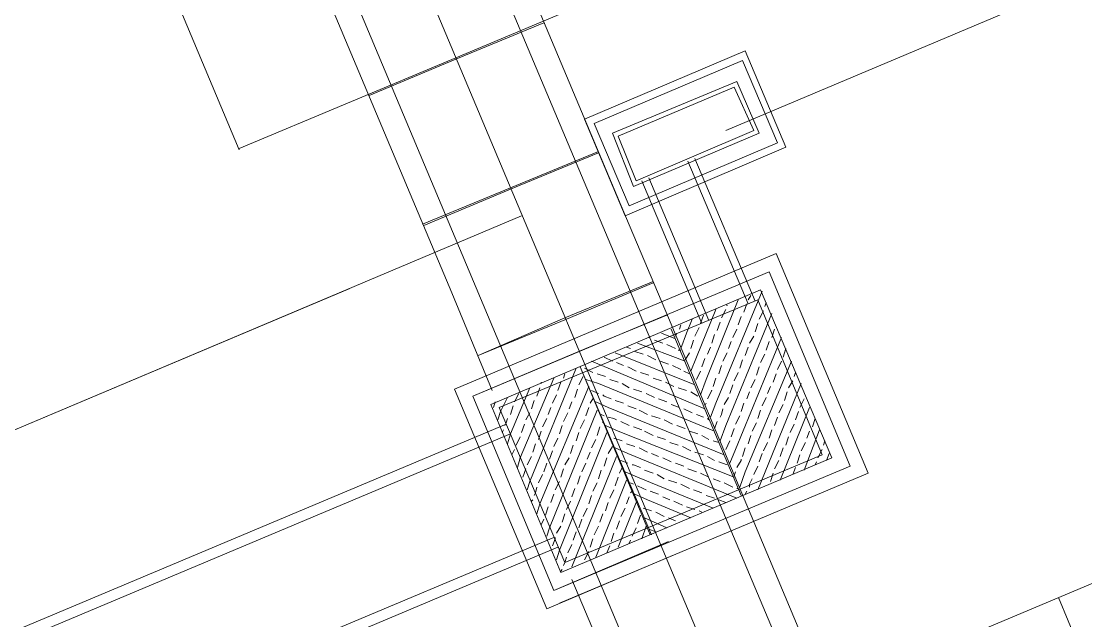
# Model space of a CAD drawing. Header units: metres. Extents: x 536111 to 536507, y 1836388 to 1836665.
# Drawn here: x 536268.67 to 536276.29, y 1836516.71 to 1836520.99 of the extents above; entities that cross this region are included whole.
import ezdxf

# ---------------------------------------------------------------- set-up
doc = ezdxf.new("R2010")
doc.units = ezdxf.units.M
doc.header["$MEASUREMENT"] = 0
doc.linetypes.add('DGN Style 2', pattern=[7.2888, 4.37328, -2.91552])
for name, color, linetype, lineweight in [('Level 2', 1, 'Continuous', 0), ('Level 38', 1, 'Continuous', 0), ('Level 39', 1, 'Continuous', 0), ('Level 42', 1, 'Continuous', 0), ('Level 43', 1, 'Continuous', 0), ('Level 44', 1, 'Continuous', 0), ('Level 8', 1, 'Continuous', 0)]:
    doc.layers.add(name, color=color, linetype=linetype, lineweight=lineweight)

msp = doc.modelspace()

# ---------------------------------------------------------------- linework, layer by layer
at = {"layer": 'Level 2', "color": 7, "linetype": 'Continuous', "lineweight": 0}
msp.add_line((536276.09, 1836516.87), (536276.33, 1836516.3), dxfattribs=at)
at = {"layer": 'Level 2', "color": 7, "linetype": 'Continuous', "lineweight": 0, "flags": 128}
msp.add_lwpolyline([(536257.25, 1836508.94), (536273.81, 1836515.91), (536292.24, 1836523.67), (536310.68, 1836531.43), (536329.11, 1836539.19), (536340.61, 1836544.02)], dxfattribs=at)
at = {"layer": 'Level 38', "color": 7, "linetype": 'Continuous', "lineweight": 0}
for p, q in [((536266.3, 1836533.75), (536276.75, 1836508.92)), ((536266.3, 1836533.75), (536276.75, 1836508.92)), ((536272.25, 1836519.6), (536267.94, 1836517.78)), ((536272.25, 1836519.6), (536267.94, 1836517.78))]:
    msp.add_line(p, q, dxfattribs=at)
at = {"layer": 'Level 39', "color": 7, "linetype": 'Continuous', "lineweight": 0}
for p, q in [((536273.57, 1836518.43), (536273.8, 1836519)), ((536273.57, 1836518.43), (536273.8, 1836519)), ((536273.64, 1836518.26), (536273.97, 1836519.06)), ((536273.64, 1836518.26), (536273.97, 1836519.06)), ((536273.87, 1836519), (536273.89, 1836519.03)), ((536273.87, 1836519), (536273.89, 1836519.03)), ((536273.5, 1836518.59), (536273.64, 1836518.93)), ((536273.5, 1836518.59), (536273.64, 1836518.93)), ((536273.68, 1836518.87), (536273.71, 1836518.93)), ((536273.68, 1836518.87), (536273.71, 1836518.93)), ((536273.84, 1836518.91), (536273.86, 1836518.97)), ((536273.84, 1836518.91), (536273.86, 1836518.97)), ((536273.95, 1836518.86), (536273.98, 1836518.92)), ((536273.95, 1836518.86), (536273.98, 1836518.92)), ((536273.99, 1836518.95), (536274, 1836518.98)), ((536273.99, 1836518.95), (536274, 1836518.98)), ((536273.43, 1836518.76), (536273.47, 1836518.86)), ((536273.43, 1836518.76), (536273.47, 1836518.86)), ((536273.53, 1836518.83), (536273.55, 1836518.89)), ((536273.53, 1836518.83), (536273.55, 1836518.89)), ((536273.65, 1836518.78), (536273.67, 1836518.84)), ((536273.65, 1836518.78), (536273.67, 1836518.84)), ((536273.71, 1836518.1), (536274.04, 1836518.9)), ((536273.71, 1836518.1), (536274.04, 1836518.9)), ((536273.8, 1836518.82), (536273.82, 1836518.88)), ((536273.8, 1836518.82), (536273.82, 1836518.88)), ((536273.25, 1836518.76), (536273.35, 1836518.72)), ((536273.25, 1836518.76), (536273.35, 1836518.72)), ((536273.35, 1836518.74), (536273.36, 1836518.76)), ((536273.35, 1836518.74), (536273.36, 1836518.76)), ((536273.38, 1836518.79), (536273.39, 1836518.82)), ((536273.38, 1836518.79), (536273.39, 1836518.82)), ((536273.39, 1836518.65), (536273.43, 1836518.76)), ((536273.39, 1836518.65), (536273.43, 1836518.76)), ((536273.49, 1836518.74), (536273.52, 1836518.8)), ((536273.49, 1836518.74), (536273.52, 1836518.8)), ((536273.76, 1836518.73), (536273.79, 1836518.79)), ((536273.76, 1836518.73), (536273.79, 1836518.79)), ((536273.92, 1836518.77), (536273.94, 1836518.83)), ((536273.92, 1836518.77), (536273.94, 1836518.83)), ((536274.04, 1836518.73), (536274.06, 1836518.79)), ((536274.04, 1836518.73), (536274.06, 1836518.79)), ((536273.08, 1836518.69), (536273.42, 1836518.56)), ((536273.08, 1836518.69), (536273.42, 1836518.56)), ((536273.16, 1836518.73), (536273.17, 1836518.73)), ((536273.16, 1836518.73), (536273.17, 1836518.73)), ((536273.2, 1836518.71), (536273.26, 1836518.69)), ((536273.2, 1836518.71), (536273.26, 1836518.69)), ((536273.47, 1836518.68), (536273.48, 1836518.71)), ((536273.47, 1836518.68), (536273.48, 1836518.71)), ((536273.61, 1836518.69), (536273.63, 1836518.75)), ((536273.61, 1836518.69), (536273.63, 1836518.75)), ((536273.73, 1836518.65), (536273.75, 1836518.7)), ((536273.73, 1836518.65), (536273.75, 1836518.7)), ((536273.78, 1836517.93), (536274.11, 1836518.73)), ((536273.78, 1836517.93), (536274.11, 1836518.73)), ((536273.88, 1836518.69), (536273.91, 1836518.74)), ((536273.88, 1836518.69), (536273.91, 1836518.74)), ((536274, 1836518.64), (536274.02, 1836518.7)), ((536274, 1836518.64), (536274.02, 1836518.7)), ((536272.92, 1836518.62), (536273.49, 1836518.39)), ((536272.92, 1836518.62), (536273.49, 1836518.39)), ((536273, 1836518.66), (536273.03, 1836518.65)), ((536273, 1836518.66), (536273.03, 1836518.65)), ((536273.06, 1836518.63), (536273.12, 1836518.61)), ((536273.06, 1836518.63), (536273.12, 1836518.61)), ((536273.29, 1836518.68), (536273.35, 1836518.65)), ((536273.29, 1836518.68), (536273.35, 1836518.65)), ((536273.37, 1836518.64), (536273.39, 1836518.64)), ((536273.37, 1836518.64), (536273.39, 1836518.64)), ((536273.42, 1836518.57), (536273.45, 1836518.62)), ((536273.42, 1836518.57), (536273.45, 1836518.62)), ((536273.46, 1836518.65), (536273.47, 1836518.68)), ((536273.46, 1836518.65), (536273.47, 1836518.68)), ((536273.58, 1836518.61), (536273.6, 1836518.66)), ((536273.58, 1836518.61), (536273.6, 1836518.66)), ((536273.69, 1836518.56), (536273.72, 1836518.62)), ((536273.69, 1836518.56), (536273.72, 1836518.62)), ((536273.85, 1836518.6), (536273.87, 1836518.66)), ((536273.85, 1836518.6), (536273.87, 1836518.66)), ((536273.96, 1836518.55), (536273.99, 1836518.61)), ((536273.96, 1836518.55), (536273.99, 1836518.61)), ((536274.12, 1836518.59), (536274.14, 1836518.65)), ((536274.12, 1836518.59), (536274.14, 1836518.65)), ((536272.75, 1836518.56), (536273.56, 1836518.22)), ((536272.75, 1836518.56), (536273.56, 1836518.22)), ((536272.84, 1836518.59), (536272.9, 1836518.56)), ((536272.84, 1836518.59), (536272.9, 1836518.56)), ((536272.93, 1836518.55), (536272.98, 1836518.53)), ((536272.93, 1836518.55), (536272.98, 1836518.53)), ((536273.15, 1836518.6), (536273.21, 1836518.57)), ((536273.15, 1836518.6), (536273.21, 1836518.57)), ((536273.24, 1836518.56), (536273.3, 1836518.54)), ((536273.24, 1836518.56), (536273.3, 1836518.54)), ((536273.33, 1836518.53), (536273.39, 1836518.5)), ((536273.33, 1836518.53), (536273.39, 1836518.5)), ((536273.46, 1836518.49), (536273.5, 1836518.59)), ((536273.46, 1836518.49), (536273.5, 1836518.59)), ((536273.54, 1836518.52), (536273.56, 1836518.58)), ((536273.54, 1836518.52), (536273.56, 1836518.58)), ((536273.66, 1836518.47), (536273.68, 1836518.53)), ((536273.66, 1836518.47), (536273.68, 1836518.53)), ((536273.81, 1836518.51), (536273.83, 1836518.57)), ((536273.81, 1836518.51), (536273.83, 1836518.57)), ((536273.85, 1836517.77), (536274.18, 1836518.56)), ((536273.85, 1836517.77), (536274.18, 1836518.56)), ((536274.08, 1836518.5), (536274.11, 1836518.56)), ((536274.08, 1836518.5), (536274.11, 1836518.56)), ((536272.31, 1836517.7), (536272.64, 1836518.51)), ((536272.31, 1836517.7), (536272.64, 1836518.51)), ((536272.55, 1836518.44), (536272.56, 1836518.47)), ((536272.55, 1836518.44), (536272.56, 1836518.47)), ((536272.7, 1836518.51), (536272.76, 1836518.48)), ((536272.7, 1836518.51), (536272.76, 1836518.48)), ((536272.79, 1836518.47), (536272.85, 1836518.45)), ((536272.79, 1836518.47), (536272.85, 1836518.45)), ((536273.01, 1836518.52), (536273.07, 1836518.49)), ((536273.01, 1836518.52), (536273.07, 1836518.49)), ((536273.1, 1836518.48), (536273.16, 1836518.46)), ((536273.1, 1836518.48), (536273.16, 1836518.46)), ((536273.41, 1836518.49), (536273.45, 1836518.47)), ((536273.41, 1836518.49), (536273.45, 1836518.47)), ((536273.5, 1836518.43), (536273.53, 1836518.49)), ((536273.5, 1836518.43), (536273.53, 1836518.49)), ((536273.77, 1836518.42), (536273.8, 1836518.48)), ((536273.77, 1836518.42), (536273.8, 1836518.48)), ((536273.93, 1836518.46), (536273.95, 1836518.52)), ((536273.93, 1836518.46), (536273.95, 1836518.52)), ((536274.05, 1836518.41), (536274.07, 1836518.47)), ((536274.05, 1836518.41), (536274.07, 1836518.47)), ((536274.2, 1836518.45), (536274.21, 1836518.48)), ((536274.2, 1836518.45), (536274.21, 1836518.48)), ((536272.24, 1836517.87), (536272.48, 1836518.44)), ((536272.24, 1836517.87), (536272.48, 1836518.44)), ((536272.38, 1836517.54), (536272.73, 1836518.38)), ((536272.38, 1836517.54), (536272.73, 1836518.38)), ((536272.39, 1836518.4), (536272.39, 1836518.41)), ((536272.39, 1836518.4), (536272.39, 1836518.41)), ((536272.51, 1836518.35), (536272.53, 1836518.41)), ((536272.51, 1836518.35), (536272.53, 1836518.41)), ((536272.66, 1836518.39), (536272.69, 1836518.45)), ((536272.66, 1836518.39), (536272.69, 1836518.45)), ((536272.71, 1836518.43), (536272.8, 1836518.4)), ((536272.71, 1836518.43), (536272.8, 1836518.4)), ((536272.8, 1836518.4), (536273.63, 1836518.06)), ((536272.8, 1836518.4), (536273.63, 1836518.06)), ((536272.88, 1836518.43), (536272.94, 1836518.41)), ((536272.88, 1836518.43), (536272.94, 1836518.41)), ((536272.97, 1836518.4), (536273.02, 1836518.37)), ((536272.97, 1836518.4), (536273.02, 1836518.37)), ((536273.19, 1836518.44), (536273.25, 1836518.42)), ((536273.19, 1836518.44), (536273.25, 1836518.42)), ((536273.28, 1836518.41), (536273.34, 1836518.38)), ((536273.28, 1836518.41), (536273.34, 1836518.38)), ((536273.53, 1836518.32), (536273.57, 1836518.43)), ((536273.53, 1836518.32), (536273.57, 1836518.43)), ((536273.62, 1836518.38), (536273.64, 1836518.44)), ((536273.62, 1836518.38), (536273.64, 1836518.44)), ((536273.74, 1836518.33), (536273.76, 1836518.39)), ((536273.74, 1836518.33), (536273.76, 1836518.39)), ((536273.89, 1836518.37), (536273.92, 1836518.43)), ((536273.89, 1836518.37), (536273.92, 1836518.43)), ((536273.94, 1836517.64), (536274.25, 1836518.4)), ((536273.94, 1836517.64), (536274.25, 1836518.4)), ((536274.01, 1836518.33), (536274.03, 1836518.38)), ((536274.01, 1836518.33), (536274.03, 1836518.38)), ((536274.16, 1836518.37), (536274.19, 1836518.42)), ((536274.16, 1836518.37), (536274.19, 1836518.42)), ((536272.17, 1836518.04), (536272.31, 1836518.37)), ((536272.17, 1836518.04), (536272.31, 1836518.37)), ((536272.2, 1836518.27), (536272.23, 1836518.33)), ((536272.2, 1836518.27), (536272.23, 1836518.33)), ((536272.36, 1836518.31), (536272.38, 1836518.37)), ((536272.36, 1836518.31), (536272.38, 1836518.37)), ((536272.47, 1836518.26), (536272.5, 1836518.32)), ((536272.47, 1836518.26), (536272.5, 1836518.32)), ((536272.63, 1836518.3), (536272.65, 1836518.36)), ((536272.63, 1836518.3), (536272.65, 1836518.36)), ((536272.75, 1836518.35), (536272.8, 1836518.33)), ((536272.75, 1836518.35), (536272.8, 1836518.33)), ((536272.83, 1836518.32), (536272.84, 1836518.31)), ((536272.83, 1836518.32), (536272.84, 1836518.31)), ((536272.84, 1836518.31), (536272.89, 1836518.29)), ((536272.84, 1836518.31), (536272.89, 1836518.29)), ((536273.05, 1836518.36), (536273.11, 1836518.34)), ((536273.05, 1836518.36), (536273.11, 1836518.34)), ((536273.14, 1836518.33), (536273.2, 1836518.3)), ((536273.14, 1836518.33), (536273.2, 1836518.3)), ((536273.37, 1836518.37), (536273.43, 1836518.35)), ((536273.37, 1836518.37), (536273.43, 1836518.35)), ((536273.46, 1836518.34), (536273.51, 1836518.31)), ((536273.46, 1836518.34), (536273.51, 1836518.31)), ((536273.58, 1836518.29), (536273.61, 1836518.35)), ((536273.58, 1836518.29), (536273.61, 1836518.35)), ((536273.86, 1836518.29), (536273.88, 1836518.34)), ((536273.86, 1836518.29), (536273.88, 1836518.34)), ((536274.13, 1836518.28), (536274.15, 1836518.34)), ((536274.13, 1836518.28), (536274.15, 1836518.34)), ((536272.05, 1836518.23), (536272.06, 1836518.27)), ((536272.05, 1836518.23), (536272.06, 1836518.27)), ((536272.1, 1836518.2), (536272.15, 1836518.3)), ((536272.1, 1836518.2), (536272.15, 1836518.3)), ((536272.17, 1836518.18), (536272.19, 1836518.24)), ((536272.17, 1836518.18), (536272.19, 1836518.24)), ((536272.32, 1836518.22), (536272.34, 1836518.28)), ((536272.32, 1836518.22), (536272.34, 1836518.28)), ((536272.44, 1836518.18), (536272.46, 1836518.23)), ((536272.44, 1836518.18), (536272.46, 1836518.23)), ((536272.59, 1836518.22), (536272.61, 1836518.27)), ((536272.59, 1836518.22), (536272.61, 1836518.27)), ((536272.71, 1836518.17), (536272.73, 1836518.23)), ((536272.71, 1836518.17), (536272.73, 1836518.23)), ((536272.74, 1836518.26), (536272.76, 1836518.29)), ((536272.74, 1836518.26), (536272.76, 1836518.29)), ((536272.78, 1836518.27), (536272.87, 1836518.23)), ((536272.78, 1836518.27), (536272.87, 1836518.23)), ((536272.87, 1836518.23), (536273.7, 1836517.89)), ((536272.87, 1836518.23), (536273.7, 1836517.89)), ((536272.92, 1836518.28), (536272.98, 1836518.26)), ((536272.92, 1836518.28), (536272.98, 1836518.26)), ((536273.01, 1836518.24), (536273.07, 1836518.22)), ((536273.01, 1836518.24), (536273.07, 1836518.22)), ((536273.23, 1836518.29), (536273.29, 1836518.27)), ((536273.23, 1836518.29), (536273.29, 1836518.27)), ((536273.32, 1836518.25), (536273.38, 1836518.23)), ((536273.32, 1836518.25), (536273.38, 1836518.23)), ((536273.56, 1836518.24), (536273.57, 1836518.26)), ((536273.56, 1836518.24), (536273.57, 1836518.26)), ((536273.6, 1836518.16), (536273.64, 1836518.26)), ((536273.6, 1836518.16), (536273.64, 1836518.26)), ((536273.7, 1836518.25), (536273.73, 1836518.3)), ((536273.7, 1836518.25), (536273.73, 1836518.3)), ((536273.82, 1836518.2), (536273.84, 1836518.26)), ((536273.82, 1836518.2), (536273.84, 1836518.26)), ((536273.97, 1836518.24), (536274, 1836518.3)), ((536273.97, 1836518.24), (536274, 1836518.3)), ((536274.09, 1836518.19), (536274.12, 1836518.25)), ((536274.09, 1836518.19), (536274.12, 1836518.25)), ((536274.1, 1836517.71), (536274.31, 1836518.23)), ((536274.1, 1836517.71), (536274.31, 1836518.23)), ((536274.24, 1836518.23), (536274.27, 1836518.29)), ((536274.24, 1836518.23), (536274.27, 1836518.29)), ((536272.08, 1836518.14), (536272.1, 1836518.2)), ((536272.08, 1836518.14), (536272.1, 1836518.2)), ((536272.14, 1836518.12), (536272.15, 1836518.15)), ((536272.14, 1836518.12), (536272.15, 1836518.15)), ((536272.28, 1836518.14), (536272.31, 1836518.19)), ((536272.28, 1836518.14), (536272.31, 1836518.19)), ((536272.4, 1836518.09), (536272.43, 1836518.15)), ((536272.4, 1836518.09), (536272.43, 1836518.15)), ((536272.45, 1836517.37), (536272.79, 1836518.21)), ((536272.45, 1836517.37), (536272.79, 1836518.21)), ((536272.55, 1836518.13), (536272.58, 1836518.19)), ((536272.55, 1836518.13), (536272.58, 1836518.19)), ((536272.82, 1836518.18), (536272.84, 1836518.17)), ((536272.82, 1836518.18), (536272.84, 1836518.17)), ((536272.87, 1836518.16), (536272.91, 1836518.15)), ((536272.87, 1836518.16), (536272.91, 1836518.15)), ((536272.91, 1836518.15), (536272.93, 1836518.14)), ((536272.91, 1836518.15), (536272.93, 1836518.14)), ((536273.09, 1836518.21), (536273.15, 1836518.18)), ((536273.09, 1836518.21), (536273.15, 1836518.18)), ((536273.18, 1836518.17), (536273.24, 1836518.15)), ((536273.18, 1836518.17), (536273.24, 1836518.15)), ((536273.41, 1836518.22), (536273.47, 1836518.19)), ((536273.41, 1836518.22), (536273.47, 1836518.19)), ((536273.5, 1836518.18), (536273.55, 1836518.16)), ((536273.5, 1836518.18), (536273.55, 1836518.16)), ((536273.58, 1836518.15), (536273.59, 1836518.14)), ((536273.58, 1836518.15), (536273.59, 1836518.14)), ((536273.67, 1836518.16), (536273.68, 1836518.18)), ((536273.67, 1836518.16), (536273.68, 1836518.18)), ((536273.68, 1836518.18), (536273.69, 1836518.22)), ((536273.68, 1836518.18), (536273.69, 1836518.22)), ((536273.78, 1836518.11), (536273.81, 1836518.17)), ((536273.78, 1836518.11), (536273.81, 1836518.17)), ((536273.94, 1836518.15), (536273.96, 1836518.21)), ((536273.94, 1836518.15), (536273.96, 1836518.21)), ((536274.06, 1836518.1), (536274.08, 1836518.16)), ((536274.06, 1836518.1), (536274.08, 1836518.16)), ((536274.21, 1836518.14), (536274.23, 1836518.2)), ((536274.21, 1836518.14), (536274.23, 1836518.2)), ((536274.33, 1836518.09), (536274.35, 1836518.15)), ((536274.33, 1836518.09), (536274.35, 1836518.15)), ((536272.13, 1836518.1), (536272.14, 1836518.12)), ((536272.13, 1836518.1), (536272.14, 1836518.12)), ((536272.25, 1836518.05), (536272.27, 1836518.11)), ((536272.25, 1836518.05), (536272.27, 1836518.11)), ((536272.52, 1836518.04), (536272.54, 1836518.1)), ((536272.52, 1836518.04), (536272.54, 1836518.1)), ((536272.67, 1836518.08), (536272.7, 1836518.14)), ((536272.67, 1836518.08), (536272.7, 1836518.14)), ((536272.79, 1836518.03), (536272.81, 1836518.09)), ((536272.79, 1836518.03), (536272.81, 1836518.09)), ((536272.83, 1836518.12), (536272.83, 1836518.13)), ((536272.83, 1836518.12), (536272.83, 1836518.13)), ((536272.85, 1836518.1), (536272.94, 1836518.06)), ((536272.85, 1836518.1), (536272.94, 1836518.06)), ((536272.96, 1836518.13), (536273.02, 1836518.1)), ((536272.96, 1836518.13), (536273.02, 1836518.1)), ((536273.05, 1836518.09), (536273.11, 1836518.07)), ((536273.05, 1836518.09), (536273.11, 1836518.07)), ((536273.27, 1836518.14), (536273.33, 1836518.11)), ((536273.27, 1836518.14), (536273.33, 1836518.11)), ((536273.36, 1836518.1), (536273.42, 1836518.08)), ((536273.36, 1836518.1), (536273.42, 1836518.08)), ((536273.63, 1836518.08), (536273.65, 1836518.13)), ((536273.63, 1836518.08), (536273.65, 1836518.13)), ((536273.67, 1836517.99), (536273.71, 1836518.1)), ((536273.67, 1836517.99), (536273.71, 1836518.1)), ((536273.75, 1836518.02), (536273.77, 1836518.08)), ((536273.75, 1836518.02), (536273.77, 1836518.08)), ((536273.9, 1836518.06), (536273.93, 1836518.12)), ((536273.9, 1836518.06), (536273.93, 1836518.12)), ((536274.17, 1836518.05), (536274.2, 1836518.11)), ((536274.17, 1836518.05), (536274.2, 1836518.11)), ((536272.11, 1836518.05), (536272.12, 1836518.07)), ((536272.11, 1836518.05), (536272.12, 1836518.07)), ((536272.15, 1836517.97), (536272.17, 1836518.04)), ((536272.15, 1836517.97), (536272.17, 1836518.04)), ((536272.21, 1836517.96), (536272.24, 1836518.02)), ((536272.21, 1836517.96), (536272.24, 1836518.02)), ((536272.37, 1836518), (536272.39, 1836518.06)), ((536272.37, 1836518), (536272.39, 1836518.06)), ((536272.48, 1836517.95), (536272.51, 1836518.01)), ((536272.48, 1836517.95), (536272.51, 1836518.01)), ((536272.52, 1836517.21), (536272.86, 1836518.05)), ((536272.52, 1836517.21), (536272.86, 1836518.05)), ((536272.64, 1836517.99), (536272.66, 1836518.05)), ((536272.64, 1836517.99), (536272.66, 1836518.05)), ((536272.75, 1836517.94), (536272.78, 1836518)), ((536272.75, 1836517.94), (536272.78, 1836518)), ((536272.91, 1836518.01), (536272.97, 1836517.99)), ((536272.91, 1836518.01), (536272.97, 1836517.99)), ((536272.94, 1836518.06), (536273.77, 1836517.73)), ((536272.94, 1836518.06), (536273.77, 1836517.73)), ((536273.13, 1836518.06), (536273.19, 1836518.03)), ((536273.13, 1836518.06), (536273.19, 1836518.03)), ((536273.22, 1836518.02), (536273.28, 1836518)), ((536273.22, 1836518.02), (536273.28, 1836518)), ((536273.45, 1836518.06), (536273.51, 1836518.04)), ((536273.45, 1836518.06), (536273.51, 1836518.04)), ((536273.54, 1836518.03), (536273.59, 1836518)), ((536273.54, 1836518.03), (536273.59, 1836518)), ((536273.87, 1836517.97), (536273.89, 1836518.03)), ((536273.87, 1836517.97), (536273.89, 1836518.03)), ((536274.02, 1836518.01), (536274.04, 1836518.07)), ((536274.02, 1836518.01), (536274.04, 1836518.07)), ((536274.14, 1836517.96), (536274.16, 1836518.02)), ((536274.14, 1836517.96), (536274.16, 1836518.02)), ((536274.27, 1836517.78), (536274.38, 1836518.07)), ((536274.27, 1836517.78), (536274.38, 1836518.07)), ((536274.29, 1836518.01), (536274.31, 1836518.06)), ((536274.29, 1836518.01), (536274.31, 1836518.06)), ((536272.18, 1836517.89), (536272.2, 1836517.93)), ((536272.18, 1836517.89), (536272.2, 1836517.93)), ((536272.33, 1836517.91), (536272.35, 1836517.97)), ((536272.33, 1836517.91), (536272.35, 1836517.97)), ((536272.6, 1836517.9), (536272.62, 1836517.96)), ((536272.6, 1836517.9), (536272.62, 1836517.96)), ((536272.87, 1836517.9), (536272.9, 1836517.95)), ((536272.87, 1836517.9), (536272.9, 1836517.95)), ((536272.92, 1836517.94), (536273.01, 1836517.9)), ((536272.92, 1836517.94), (536273.01, 1836517.9)), ((536273, 1836517.97), (536273.06, 1836517.95)), ((536273, 1836517.97), (536273.06, 1836517.95)), ((536273.09, 1836517.94), (536273.15, 1836517.91)), ((536273.09, 1836517.94), (536273.15, 1836517.91)), ((536273.31, 1836517.98), (536273.37, 1836517.96)), ((536273.31, 1836517.98), (536273.37, 1836517.96)), ((536273.4, 1836517.95), (536273.46, 1836517.92)), ((536273.4, 1836517.95), (536273.46, 1836517.92)), ((536273.62, 1836517.99), (536273.66, 1836517.98)), ((536273.62, 1836517.99), (536273.66, 1836517.98)), ((536273.71, 1836517.93), (536273.74, 1836517.99)), ((536273.71, 1836517.93), (536273.74, 1836517.99)), ((536273.74, 1836517.83), (536273.78, 1836517.93)), ((536273.74, 1836517.83), (536273.78, 1836517.93)), ((536273.83, 1836517.88), (536273.85, 1836517.94)), ((536273.83, 1836517.88), (536273.85, 1836517.94)), ((536273.98, 1836517.92), (536274.01, 1836517.98)), ((536273.98, 1836517.92), (536274.01, 1836517.98)), ((536274.1, 1836517.88), (536274.12, 1836517.94)), ((536274.1, 1836517.88), (536274.12, 1836517.94)), ((536274.25, 1836517.92), (536274.28, 1836517.98)), ((536274.25, 1836517.92), (536274.28, 1836517.98)), ((536274.37, 1836517.87), (536274.4, 1836517.93)), ((536274.37, 1836517.87), (536274.4, 1836517.93)), ((536274.41, 1836517.96), (536274.42, 1836517.99)), ((536274.41, 1836517.96), (536274.42, 1836517.99)), ((536272.22, 1836517.8), (536272.24, 1836517.87)), ((536272.22, 1836517.8), (536272.24, 1836517.87)), ((536272.29, 1836517.82), (536272.32, 1836517.88)), ((536272.29, 1836517.82), (536272.32, 1836517.88)), ((536272.45, 1836517.86), (536272.47, 1836517.92)), ((536272.45, 1836517.86), (536272.47, 1836517.92)), ((536272.56, 1836517.82), (536272.59, 1836517.87)), ((536272.56, 1836517.82), (536272.59, 1836517.87)), ((536272.61, 1836517.09), (536272.93, 1836517.88)), ((536272.61, 1836517.09), (536272.93, 1836517.88)), ((536272.72, 1836517.86), (536272.74, 1836517.91)), ((536272.72, 1836517.86), (536272.74, 1836517.91)), ((536272.84, 1836517.81), (536272.86, 1836517.87)), ((536272.84, 1836517.81), (536272.86, 1836517.87)), ((536272.96, 1836517.85), (536273.01, 1836517.83)), ((536272.96, 1836517.85), (536273.01, 1836517.83)), ((536273.01, 1836517.9), (536273.79, 1836517.58)), ((536273.01, 1836517.9), (536273.79, 1836517.58)), ((536273.18, 1836517.9), (536273.23, 1836517.88)), ((536273.18, 1836517.9), (536273.23, 1836517.88)), ((536273.26, 1836517.87), (536273.32, 1836517.84)), ((536273.26, 1836517.87), (536273.32, 1836517.84)), ((536273.49, 1836517.91), (536273.55, 1836517.89)), ((536273.49, 1836517.91), (536273.55, 1836517.89)), ((536273.58, 1836517.88), (536273.63, 1836517.85)), ((536273.58, 1836517.88), (536273.63, 1836517.85)), ((536273.79, 1836517.8), (536273.82, 1836517.85)), ((536273.79, 1836517.8), (536273.82, 1836517.85)), ((536273.82, 1836517.85), (536273.82, 1836517.86)), ((536273.82, 1836517.85), (536273.82, 1836517.86)), ((536273.95, 1836517.84), (536273.97, 1836517.9)), ((536273.95, 1836517.84), (536273.97, 1836517.9)), ((536274.06, 1836517.79), (536274.09, 1836517.85)), ((536274.06, 1836517.79), (536274.09, 1836517.85)), ((536274.22, 1836517.83), (536274.24, 1836517.89)), ((536274.22, 1836517.83), (536274.24, 1836517.89)), ((536274.43, 1836517.85), (536274.45, 1836517.9)), ((536274.43, 1836517.85), (536274.45, 1836517.9)), ((536272.26, 1836517.73), (536272.28, 1836517.79)), ((536272.26, 1836517.73), (536272.28, 1836517.79)), ((536272.41, 1836517.77), (536272.43, 1836517.83)), ((536272.41, 1836517.77), (536272.43, 1836517.83)), ((536272.53, 1836517.73), (536272.55, 1836517.79)), ((536272.53, 1836517.73), (536272.55, 1836517.79)), ((536272.68, 1836517.77), (536272.71, 1836517.83)), ((536272.68, 1836517.77), (536272.71, 1836517.83)), ((536272.8, 1836517.72), (536272.82, 1836517.78)), ((536272.8, 1836517.72), (536272.82, 1836517.78)), ((536272.95, 1836517.76), (536272.97, 1836517.8)), ((536272.95, 1836517.76), (536272.97, 1836517.8)), ((536272.99, 1836517.77), (536273.08, 1836517.73)), ((536272.99, 1836517.77), (536273.08, 1836517.73)), ((536273.04, 1836517.82), (536273.05, 1836517.82)), ((536273.04, 1836517.82), (536273.05, 1836517.82)), ((536273.05, 1836517.82), (536273.1, 1836517.8)), ((536273.05, 1836517.82), (536273.1, 1836517.8)), ((536273.13, 1836517.78), (536273.19, 1836517.76)), ((536273.13, 1836517.78), (536273.19, 1836517.76)), ((536273.35, 1836517.83), (536273.41, 1836517.81)), ((536273.35, 1836517.83), (536273.41, 1836517.81)), ((536273.44, 1836517.79), (536273.5, 1836517.77)), ((536273.44, 1836517.79), (536273.5, 1836517.77)), ((536273.66, 1836517.84), (536273.72, 1836517.82)), ((536273.66, 1836517.84), (536273.72, 1836517.82)), ((536273.77, 1836517.74), (536273.78, 1836517.77)), ((536273.77, 1836517.74), (536273.78, 1836517.77)), ((536273.81, 1836517.66), (536273.85, 1836517.77)), ((536273.81, 1836517.66), (536273.85, 1836517.77)), ((536273.91, 1836517.75), (536273.94, 1836517.81)), ((536273.91, 1836517.75), (536273.94, 1836517.81)), ((536274.19, 1836517.75), (536274.21, 1836517.8)), ((536274.19, 1836517.75), (536274.21, 1836517.8)), ((536274.35, 1836517.82), (536274.36, 1836517.84)), ((536274.35, 1836517.82), (536274.36, 1836517.84)), ((536272.29, 1836517.64), (536272.31, 1836517.7)), ((536272.29, 1836517.64), (536272.31, 1836517.7)), ((536272.37, 1836517.69), (536272.4, 1836517.75)), ((536272.37, 1836517.69), (536272.4, 1836517.75)), ((536272.49, 1836517.64), (536272.52, 1836517.7)), ((536272.49, 1836517.64), (536272.52, 1836517.7)), ((536272.65, 1836517.68), (536272.67, 1836517.74)), ((536272.65, 1836517.68), (536272.67, 1836517.74)), ((536272.78, 1836517.16), (536273, 1836517.71)), ((536272.78, 1836517.16), (536273, 1836517.71)), ((536272.92, 1836517.67), (536272.94, 1836517.73)), ((536272.92, 1836517.67), (536272.94, 1836517.73)), ((536273.08, 1836517.73), (536273.62, 1836517.51)), ((536273.08, 1836517.73), (536273.62, 1836517.51)), ((536273.22, 1836517.75), (536273.27, 1836517.72)), ((536273.22, 1836517.75), (536273.27, 1836517.72)), ((536273.3, 1836517.71), (536273.36, 1836517.69)), ((536273.3, 1836517.71), (536273.36, 1836517.69)), ((536273.53, 1836517.76), (536273.59, 1836517.73)), ((536273.53, 1836517.76), (536273.59, 1836517.73)), ((536273.62, 1836517.72), (536273.67, 1836517.7)), ((536273.62, 1836517.72), (536273.67, 1836517.7)), ((536273.88, 1836517.68), (536273.9, 1836517.72)), ((536273.88, 1836517.68), (536273.9, 1836517.72)), ((536274.03, 1836517.7), (536274.05, 1836517.76)), ((536274.03, 1836517.7), (536274.05, 1836517.76)), ((536272.34, 1836517.6), (536272.35, 1836517.62)), ((536272.34, 1836517.6), (536272.35, 1836517.62)), ((536272.35, 1836517.62), (536272.36, 1836517.66)), ((536272.35, 1836517.62), (536272.36, 1836517.66)), ((536272.61, 1836517.59), (536272.63, 1836517.65)), ((536272.61, 1836517.59), (536272.63, 1836517.65)), ((536272.76, 1836517.63), (536272.79, 1836517.69)), ((536272.76, 1836517.63), (536272.79, 1836517.69)), ((536272.88, 1836517.58), (536272.91, 1836517.64)), ((536272.88, 1836517.58), (536272.91, 1836517.64)), ((536273.03, 1836517.69), (536273.05, 1836517.68)), ((536273.03, 1836517.69), (536273.05, 1836517.68)), ((536273.03, 1836517.62), (536273.04, 1836517.63)), ((536273.03, 1836517.62), (536273.04, 1836517.63)), ((536273.08, 1836517.67), (536273.12, 1836517.65)), ((536273.08, 1836517.67), (536273.12, 1836517.65)), ((536273.12, 1836517.65), (536273.14, 1836517.64)), ((536273.12, 1836517.65), (536273.14, 1836517.64)), ((536273.17, 1836517.63), (536273.23, 1836517.61)), ((536273.17, 1836517.63), (536273.23, 1836517.61)), ((536273.39, 1836517.68), (536273.45, 1836517.65)), ((536273.39, 1836517.68), (536273.45, 1836517.65)), ((536273.48, 1836517.64), (536273.54, 1836517.62)), ((536273.48, 1836517.64), (536273.54, 1836517.62)), ((536273.7, 1836517.69), (536273.76, 1836517.66)), ((536273.7, 1836517.69), (536273.76, 1836517.66)), ((536273.79, 1836517.65), (536273.8, 1836517.65)), ((536273.79, 1836517.65), (536273.8, 1836517.65)), ((536273.85, 1836517.61), (536273.86, 1836517.63)), ((536273.85, 1836517.61), (536273.86, 1836517.63)), ((536273.88, 1836517.66), (536273.88, 1836517.68)), ((536273.88, 1836517.66), (536273.88, 1836517.68)), ((536272.32, 1836517.56), (536272.33, 1836517.57)), ((536272.32, 1836517.56), (536272.33, 1836517.57)), ((536272.36, 1836517.47), (536272.38, 1836517.54)), ((536272.36, 1836517.47), (536272.38, 1836517.54)), ((536272.46, 1836517.55), (536272.48, 1836517.61)), ((536272.46, 1836517.55), (536272.48, 1836517.61)), ((536272.57, 1836517.5), (536272.6, 1836517.56)), ((536272.57, 1836517.5), (536272.6, 1836517.56)), ((536272.73, 1836517.54), (536272.75, 1836517.6)), ((536272.73, 1836517.54), (536272.75, 1836517.6)), ((536272.85, 1836517.49), (536272.87, 1836517.55)), ((536272.85, 1836517.49), (536272.87, 1836517.55)), ((536272.94, 1836517.23), (536273.07, 1836517.55)), ((536272.94, 1836517.23), (536273.07, 1836517.55)), ((536273, 1836517.54), (536273.02, 1836517.59)), ((536273, 1836517.54), (536273.02, 1836517.59)), ((536273.06, 1836517.61), (536273.15, 1836517.57)), ((536273.06, 1836517.61), (536273.15, 1836517.57)), ((536273.15, 1836517.57), (536273.46, 1836517.44)), ((536273.15, 1836517.57), (536273.46, 1836517.44)), ((536273.26, 1836517.59), (536273.31, 1836517.57)), ((536273.26, 1836517.59), (536273.31, 1836517.57)), ((536273.34, 1836517.56), (536273.4, 1836517.53)), ((536273.34, 1836517.56), (536273.4, 1836517.53)), ((536273.57, 1836517.6), (536273.63, 1836517.58)), ((536273.57, 1836517.6), (536273.63, 1836517.58)), ((536273.66, 1836517.57), (536273.71, 1836517.55)), ((536273.66, 1836517.57), (536273.71, 1836517.55)), ((536272.42, 1836517.46), (536272.44, 1836517.52)), ((536272.42, 1836517.46), (536272.44, 1836517.52)), ((536272.54, 1836517.41), (536272.56, 1836517.47)), ((536272.54, 1836517.41), (536272.56, 1836517.47)), ((536272.69, 1836517.45), (536272.72, 1836517.51)), ((536272.69, 1836517.45), (536272.72, 1836517.51)), ((536272.81, 1836517.41), (536272.83, 1836517.47)), ((536272.81, 1836517.41), (536272.83, 1836517.47)), ((536272.96, 1836517.45), (536272.99, 1836517.51)), ((536272.96, 1836517.45), (536272.99, 1836517.51)), ((536273.12, 1836517.51), (536273.18, 1836517.49)), ((536273.12, 1836517.51), (536273.18, 1836517.49)), ((536273.21, 1836517.48), (536273.27, 1836517.45)), ((536273.21, 1836517.48), (536273.27, 1836517.45)), ((536273.43, 1836517.52), (536273.49, 1836517.5)), ((536273.43, 1836517.52), (536273.49, 1836517.5)), ((536273.52, 1836517.49), (536273.54, 1836517.48)), ((536273.52, 1836517.49), (536273.54, 1836517.48)), ((536272.39, 1836517.39), (536272.41, 1836517.43)), ((536272.39, 1836517.39), (536272.41, 1836517.43)), ((536272.66, 1836517.37), (536272.68, 1836517.43)), ((536272.66, 1836517.37), (536272.68, 1836517.43)), ((536272.93, 1836517.36), (536272.95, 1836517.42)), ((536272.93, 1836517.36), (536272.95, 1836517.42)), ((536273.08, 1836517.4), (536273.1, 1836517.46)), ((536273.08, 1836517.4), (536273.1, 1836517.46)), ((536273.13, 1836517.44), (536273.22, 1836517.4)), ((536273.13, 1836517.44), (536273.22, 1836517.4)), ((536273.22, 1836517.4), (536273.29, 1836517.37)), ((536273.22, 1836517.4), (536273.29, 1836517.37)), ((536273.3, 1836517.44), (536273.35, 1836517.42)), ((536273.3, 1836517.44), (536273.35, 1836517.42)), ((536272.43, 1836517.31), (536272.45, 1836517.37)), ((536272.43, 1836517.31), (536272.45, 1836517.37)), ((536272.5, 1836517.33), (536272.53, 1836517.38)), ((536272.5, 1836517.33), (536272.53, 1836517.38)), ((536272.62, 1836517.28), (536272.64, 1836517.34)), ((536272.62, 1836517.28), (536272.64, 1836517.34)), ((536272.77, 1836517.32), (536272.8, 1836517.38)), ((536272.77, 1836517.32), (536272.8, 1836517.38)), ((536272.89, 1836517.27), (536272.91, 1836517.33)), ((536272.89, 1836517.27), (536272.91, 1836517.33)), ((536273.04, 1836517.31), (536273.07, 1836517.37)), ((536273.04, 1836517.31), (536273.07, 1836517.37)), ((536273.11, 1836517.29), (536273.14, 1836517.38)), ((536273.11, 1836517.29), (536273.14, 1836517.38)), ((536273.16, 1836517.36), (536273.21, 1836517.34)), ((536273.16, 1836517.36), (536273.21, 1836517.34)), ((536272.47, 1836517.24), (536272.49, 1836517.29)), ((536272.47, 1836517.24), (536272.49, 1836517.29)), ((536272.49, 1836517.29), (536272.49, 1836517.3)), ((536272.49, 1836517.29), (536272.49, 1836517.3)), ((536272.58, 1836517.19), (536272.61, 1836517.25)), ((536272.58, 1836517.19), (536272.61, 1836517.25)), ((536272.74, 1836517.23), (536272.76, 1836517.29)), ((536272.74, 1836517.23), (536272.76, 1836517.29)), ((536272.86, 1836517.19), (536272.88, 1836517.24)), ((536272.86, 1836517.19), (536272.88, 1836517.24)), ((536273.02, 1836517.26), (536273.03, 1836517.28)), ((536273.02, 1836517.26), (536273.03, 1836517.28)), ((536272.5, 1836517.14), (536272.52, 1836517.21)), ((536272.5, 1836517.14), (536272.52, 1836517.21)), ((536272.56, 1836517.12), (536272.57, 1836517.16)), ((536272.56, 1836517.12), (536272.57, 1836517.16)), ((536272.7, 1836517.14), (536272.73, 1836517.2)), ((536272.7, 1836517.14), (536272.73, 1836517.2)), ((536272.55, 1836517.1), (536272.56, 1836517.12)), ((536272.55, 1836517.1), (536272.56, 1836517.12)), ((536272.53, 1836517.06), (536272.54, 1836517.07)), ((536272.53, 1836517.06), (536272.54, 1836517.07))]:
    msp.add_line(p, q, dxfattribs=at)
for p in [(536273.72, 1836518.96), (536273.72, 1836518.96), (536273.61, 1836518.35), (536273.61, 1836518.35), (536272.28, 1836517.79), (536272.28, 1836517.79)]:
    msp.add_point(p, dxfattribs=at)
at = {"layer": 'Level 42', "color": 7, "linetype": 'Continuous', "lineweight": 0}
for p, q in [((536273, 1836519.58), (536268.11, 1836531.22)), ((536273, 1836519.58), (536268.11, 1836531.22)), ((536273.33, 1836521.38), (536271.78, 1836520.73)), ((536273.33, 1836521.38), (536271.78, 1836520.73)), ((536272.41, 1836520.98), (536271.78, 1836520.72)), ((536272.41, 1836520.98), (536271.78, 1836520.72)), ((536272.77, 1836520.26), (536273.83, 1836520.71)), ((536272.77, 1836520.26), (536273.83, 1836520.71)), ((536274.08, 1836520.12), (536273.83, 1836520.71)), ((536274.08, 1836520.12), (536273.83, 1836520.71)), ((536272.9, 1836520.19), (536273.79, 1836520.56)), ((536272.9, 1836520.19), (536273.79, 1836520.56)), ((536273.95, 1836520.19), (536273.79, 1836520.56)), ((536273.95, 1836520.19), (536273.79, 1836520.56)), ((536273.02, 1836519.67), (536272.77, 1836520.26)), ((536273.02, 1836519.67), (536272.77, 1836520.26)), ((536273.05, 1836519.81), (536272.9, 1836520.19)), ((536273.05, 1836519.81), (536272.9, 1836520.19)), ((536273.05, 1836519.81), (536273.95, 1836520.19)), ((536273.05, 1836519.81), (536273.95, 1836520.19)), ((536272.8, 1836520.06), (536272.17, 1836519.8)), ((536272.8, 1836520.06), (536272.17, 1836519.8)), ((536274.08, 1836520.12), (536273.02, 1836519.67)), ((536274.08, 1836520.12), (536273.02, 1836519.67)), ((536272.8, 1836520.05), (536272.17, 1836519.79)), ((536272.8, 1836520.05), (536272.17, 1836519.79)), ((536273.3, 1836518.87), (536273, 1836519.58)), ((536273.3, 1836518.87), (536273, 1836519.58)), ((536274.02, 1836519.2), (536271.9, 1836518.31)), ((536274.02, 1836519.2), (536271.9, 1836518.31)), ((536274.6, 1836517.81), (536274.02, 1836519.2)), ((536274.6, 1836517.81), (536274.02, 1836519.2)), ((536273.19, 1836519.13), (536272.56, 1836518.87)), ((536273.19, 1836519.13), (536272.56, 1836518.87)), ((536273.19, 1836519.12), (536272.57, 1836518.86)), ((536273.19, 1836519.12), (536272.57, 1836518.86)), ((536273.94, 1836519), (536272.09, 1836518.23)), ((536273.94, 1836519), (536272.09, 1836518.23)), ((536274.4, 1836517.89), (536273.94, 1836519)), ((536274.4, 1836517.89), (536273.94, 1836519)), ((536273.29, 1836518.89), (536272.71, 1836518.65)), ((536273.29, 1836518.89), (536272.71, 1836518.65)), ((536271.9, 1836518.31), (536272.71, 1836518.65)), ((536271.9, 1836518.31), (536272.71, 1836518.65)), ((536271.9, 1836518.31), (536272.48, 1836516.92)), ((536272.48, 1836516.92), (536271.9, 1836518.31)), ((536271.9, 1836518.31), (536272.48, 1836516.92)), ((536272.48, 1836516.92), (536271.9, 1836518.31)), ((536272.56, 1836517.12), (536272.09, 1836518.23)), ((536272.56, 1836517.12), (536272.09, 1836518.23)), ((536274.4, 1836517.89), (536272.56, 1836517.12)), ((536274.4, 1836517.89), (536272.56, 1836517.12)), ((536274.6, 1836517.81), (536272.48, 1836516.92)), ((536274.6, 1836517.81), (536272.48, 1836516.92)), ((536273.86, 1836517.53), (536274.75, 1836515.42)), ((536273.86, 1836517.53), (536274.75, 1836515.42)), ((536273.3, 1836517.27), (536272.48, 1836516.92)), ((536273.3, 1836517.27), (536272.48, 1836516.92))]:
    msp.add_line(p, q, dxfattribs=at)
at = {"layer": 'Level 43', "color": 7, "linetype": 'Continuous', "lineweight": 0}
for p, q in [((536267.02, 1836530.76), (536273.66, 1836514.96)), ((536267.02, 1836530.76), (536273.66, 1836514.96)), ((536271.75, 1836519.05), (536266.85, 1836530.69)), ((536271.75, 1836519.05), (536266.85, 1836530.69)), ((536274.59, 1836515.35), (536269.18, 1836528.19)), ((536274.59, 1836515.35), (536269.18, 1836528.19)), ((536269.66, 1836521.43), (536270.23, 1836520.07)), ((536269.66, 1836521.43), (536270.23, 1836520.07)), ((536272.7, 1836520.29), (536273.85, 1836520.78)), ((536272.7, 1836520.29), (536273.85, 1836520.78)), ((536274.14, 1836520.09), (536273.85, 1836520.78)), ((536274.14, 1836520.09), (536273.85, 1836520.78)), ((536270.23, 1836520.08), (536271.78, 1836520.73)), ((536270.23, 1836520.08), (536271.78, 1836520.73)), ((536271.16, 1836520.46), (536271.78, 1836520.72)), ((536271.16, 1836520.46), (536271.78, 1836520.72)), ((536272.94, 1836520.17), (536273.77, 1836520.52)), ((536272.94, 1836520.17), (536273.77, 1836520.52)), ((536273.91, 1836520.21), (536273.77, 1836520.52)), ((536273.91, 1836520.21), (536273.77, 1836520.52)), ((536272.99, 1836519.6), (536272.7, 1836520.29)), ((536272.99, 1836519.6), (536272.7, 1836520.29)), ((536273.07, 1836519.85), (536273.91, 1836520.21)), ((536273.07, 1836519.85), (536273.91, 1836520.21)), ((536273.07, 1836519.85), (536272.94, 1836520.17)), ((536273.07, 1836519.85), (536272.94, 1836520.17)), ((536274.14, 1836520.09), (536272.99, 1836519.6)), ((536274.14, 1836520.09), (536272.99, 1836519.6)), ((536273.87, 1836518.97), (536273.44, 1836519.99)), ((536273.87, 1836518.97), (536273.44, 1836519.99)), ((536273.92, 1836518.99), (536273.49, 1836520.01)), ((536273.92, 1836518.99), (536273.49, 1836520.01)), ((536273.54, 1836518.83), (536273.11, 1836519.85)), ((536273.54, 1836518.83), (536273.11, 1836519.85)), ((536273.59, 1836518.85), (536273.16, 1836519.87)), ((536273.59, 1836518.85), (536273.16, 1836519.87)), ((536271.54, 1836519.54), (536272.17, 1836519.8)), ((536271.54, 1836519.54), (536272.17, 1836519.8)), ((536271.55, 1836519.53), (536272.17, 1836519.79)), ((536271.55, 1836519.53), (536272.17, 1836519.79)), ((536274.07, 1836519.33), (536271.77, 1836518.36)), ((536274.07, 1836519.33), (536271.77, 1836518.36)), ((536274.73, 1836517.76), (536274.07, 1836519.33)), ((536274.73, 1836517.76), (536274.07, 1836519.33)), ((536272.04, 1836518.35), (536271.75, 1836519.05)), ((536272.04, 1836518.35), (536271.75, 1836519.05)), ((536271.94, 1836518.6), (536272.56, 1836518.87)), ((536271.94, 1836518.6), (536272.56, 1836518.87)), ((536271.94, 1836518.6), (536272.57, 1836518.86)), ((536271.94, 1836518.6), (536272.57, 1836518.86)), ((536272.43, 1836516.79), (536271.77, 1836518.36)), ((536272.43, 1836516.79), (536271.77, 1836518.36)), ((536272.14, 1836518.11), (536268.45, 1836516.56)), ((536272.14, 1836518.11), (536268.45, 1836516.56)), ((536272.17, 1836518.04), (536268.48, 1836516.49)), ((536272.17, 1836518.04), (536268.48, 1836516.49)), ((536274.73, 1836517.76), (536272.52, 1836516.83)), ((536274.73, 1836517.76), (536272.52, 1836516.83)), ((536272.48, 1836517.3), (536268.79, 1836515.75)), ((536272.48, 1836517.3), (536268.79, 1836515.75)), ((536272.51, 1836517.23), (536268.82, 1836515.68)), ((536272.51, 1836517.23), (536268.82, 1836515.68)), ((536273.33, 1836517.17), (536272.43, 1836516.79)), ((536273.33, 1836517.17), (536272.43, 1836516.79)), ((536272.61, 1836517), (536273.5, 1836514.89)), ((536272.61, 1836517), (536273.5, 1836514.89))]:
    msp.add_line(p, q, dxfattribs=at)
at = {"layer": 'Level 44', "color": 7, "linetype": 'Continuous', "lineweight": 0}
for p, q in [((536273.96, 1836519.07), (536272.03, 1836518.25)), ((536273.96, 1836519.07), (536272.03, 1836518.25)), ((536273.96, 1836519.07), (536272.03, 1836518.25)), ((536273.96, 1836519.07), (536272.03, 1836518.25)), ((536274.47, 1836517.87), (536273.96, 1836519.07)), ((536274.47, 1836517.87), (536273.96, 1836519.07)), ((536274.47, 1836517.87), (536273.96, 1836519.07)), ((536274.47, 1836517.87), (536273.96, 1836519.07)), ((536273.86, 1836517.53), (536273.3, 1836518.87)), ((536273.86, 1836517.53), (536273.3, 1836518.87)), ((536273.86, 1836517.53), (536273.3, 1836518.87)), ((536273.86, 1836517.53), (536273.3, 1836518.87)), ((536273.82, 1836517.6), (536273.32, 1836518.79)), ((536273.82, 1836517.6), (536273.32, 1836518.79)), ((536273.82, 1836517.6), (536273.32, 1836518.79)), ((536273.82, 1836517.6), (536273.32, 1836518.79)), ((536273.17, 1836517.32), (536272.67, 1836518.52)), ((536273.18, 1836517.32), (536272.67, 1836518.52)), ((536273.17, 1836517.32), (536272.67, 1836518.52)), ((536273.18, 1836517.32), (536272.67, 1836518.52)), ((536273.17, 1836517.32), (536272.67, 1836518.52)), ((536273.18, 1836517.32), (536272.67, 1836518.52)), ((536273.17, 1836517.32), (536272.67, 1836518.52)), ((536273.18, 1836517.32), (536272.67, 1836518.52)), ((536272.03, 1836518.25), (536272.53, 1836517.05)), ((536272.03, 1836518.25), (536272.53, 1836517.05)), ((536272.03, 1836518.25), (536272.53, 1836517.05)), ((536272.03, 1836518.25), (536272.53, 1836517.05)), ((536274.47, 1836517.87), (536272.53, 1836517.05)), ((536274.47, 1836517.87), (536272.53, 1836517.05)), ((536274.47, 1836517.87), (536272.53, 1836517.05)), ((536274.47, 1836517.87), (536272.53, 1836517.05))]:
    msp.add_line(p, q, dxfattribs=at)
at = {"layer": 'Level 8', "color": 7, "linetype": 'DGN Style 2', "lineweight": 0, "flags": 128}
msp.add_lwpolyline([(536257.262, 1836508.9139, -0.416552), (536259.3847, 1836514.1817), (536259.38, 1836514.18), (536272.26, 1836519.6), (536290.69, 1836527.36), (536309.13, 1836535.12), (536327.56, 1836542.87), (536335.37, 1836546.16), (536335.3675, 1836546.1597, -0.414214), (536340.6059, 1836544.0245)], format="xyb", dxfattribs=at)

doc.saveas('drawing.dxf')
